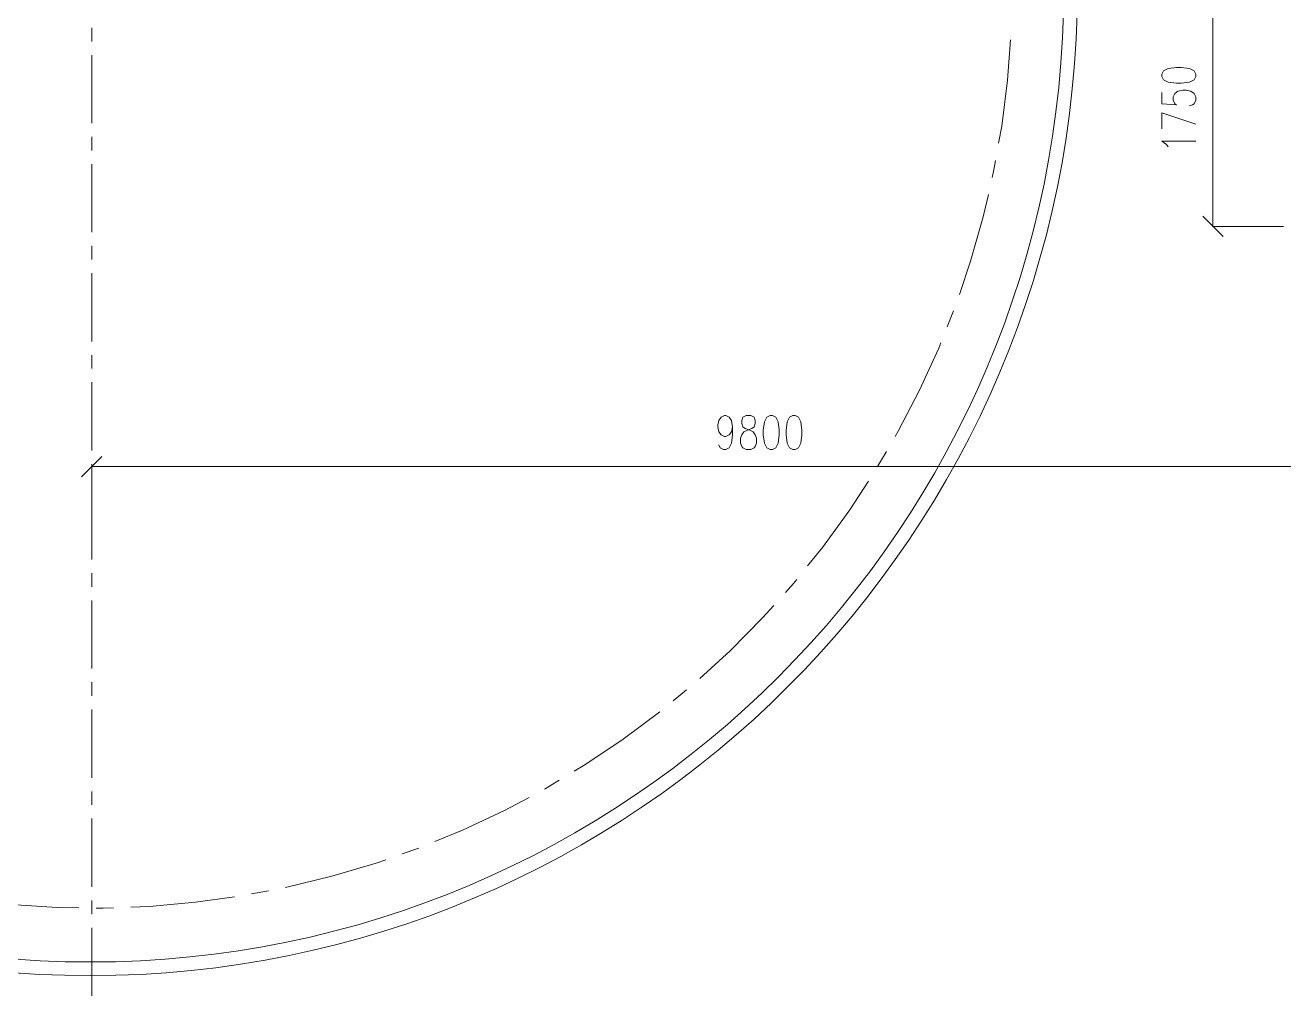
# Model space of a CAD drawing. Header units: millimetres. Extents: x 117 to 78452272, y 10 to 169749766.
# Drawn here: x 78401654 to 78410887, y 169671392 to 169678512 of the extents above; entities that cross this region are included whole.
import ezdxf

# ---------------------------------------------------------------- set-up
doc = ezdxf.new("R2010")
doc.units = ezdxf.units.MM

msp = doc.modelspace()

# ---------------------------------------------------------------- linework, layer by layer
at = {"color": 0, "lineweight": 0}
for points in [[(78410366.224, 169678786.145), (78410366.224, 169677035.759)], [(78402142.164, 169678493.121), (78402142.164, 169678393.149)], [(78408794.668, 169677645.507), (78408817.076, 169677772.197), (78408859.306, 169678108.743), (78408881.713, 169678404.352)], [(78402142.164, 169678293.176), (78402142.164, 169677792.881)], [(78409991.326, 169678019.543), (78409991.326, 169677935.945), (78410098.193, 169677927.758), (78410086.559, 169677935.945), (78410074.493, 169677960.938), (78410074.493, 169677985.932), (78410086.559, 169678010.925), (78410110.259, 169678027.731), (78410146.025, 169678035.918), (78410169.726, 169678035.918), (78410205.492, 169678027.731), (78410229.192, 169678010.925), (78410241.258, 169677985.932), (78410241.258, 169677960.938), (78410229.192, 169677935.945), (78410217.558, 169677927.758), (78410193.426, 169677919.57)], [(78409991.326, 169677752.805), (78409991.326, 169677869.584), (78410241.258, 169677785.986)], [(78402142.164, 169677692.908), (78402142.164, 169677592.935)], [(78410038.727, 169677619.221), (78410027.092, 169677636.027), (78409991.326, 169677661.02), (78410241.258, 169677661.02)], [(78408747.698, 169677395.144), (78408757.609, 169677437.805), (78408772.26, 169677520.11)], [(78402142.164, 169677492.962), (78402142.164, 169676992.667)], [(78408506.384, 169676537.618), (78408588.69, 169676780.655), (78408681.337, 169677107.291), (78408719.257, 169677271.039)], [(78410291.244, 169677110.738), (78410441.204, 169676960.779)], [(78410884.618, 169677035.759), (78410364.5, 169677035.759)], [(78402142.164, 169676892.694), (78402142.164, 169676792.721)], [(78402142.164, 169676692.748), (78402142.164, 169676192.453)], [(78408416.323, 169676299.321), (78408463.292, 169676417.823)], [(78408035.391, 169675493.936), (78408058.23, 169675533.58), (78408214.222, 169675835.222), (78408355.132, 169676143.759), (78408369.783, 169676180.818)], [(78402142.164, 169676092.48), (78402142.164, 169675992.507)], [(78402142.164, 169675892.534), (78402142.164, 169675392.239)], [(78406843.043, 169675565.468), (78406834.855, 169675529.702), (78406818.05, 169675506.002), (78406793.056, 169675493.936), (78406784.869, 169675493.936), (78406759.876, 169675506.002), (78406743.07, 169675529.702), (78406734.883, 169675565.468), (78406734.883, 169675577.103), (78406743.07, 169675612.869), (78406759.876, 169675637), (78406784.869, 169675648.635), (78406793.056, 169675648.635), (78406818.05, 169675637), (78406834.855, 169675612.869), (78406843.043, 169675565.468), (78406843.043, 169675506.002), (78406834.855, 169675446.104), (78406818.05, 169675410.769), (78406793.056, 169675398.703), (78406776.681, 169675398.703), (78406751.688, 169675410.769), (78406743.07, 169675434.469)], [(78407906.978, 169675273.737), (78407971.185, 169675384.052)], [(78402217.144, 169675348.717), (78402066.753, 169675198.757)], [(78402142.164, 169675292.266), (78402142.164, 169675192.294)], [(78402142.164, 169674866.089), (78402142.164, 169675275.461)], [(78402142.164, 169675273.737), (78411944.675, 169675273.737)], [(78407393.324, 169674545.917), (78407502.777, 169674681.656), (78407702.292, 169674956.151), (78407838.893, 169675166.439)], [(78402142.164, 169675092.321), (78402142.164, 169674592.026)], [(78402142.164, 169674492.053), (78402142.164, 169674392.08)], [(78407230.007, 169674350.712), (78407289.473, 169674417.504), (78407313.174, 169674446.806)], [(78402142.164, 169674292.107), (78402142.164, 169673791.812)], [(78406602.16, 169673718.556), (78406825.375, 169673923.242), (78407063.673, 169674164.555), (78407145.116, 169674255.91)], [(78402142.164, 169673691.839), (78402142.164, 169673591.866)], [(78406406.954, 169673554.807), (78406505.203, 169673636.251)], [(78402142.164, 169673491.893), (78402142.164, 169672991.598)], [(78405680.858, 169673038.568), (78405759.716, 169673085.538), (78406041.536, 169673274.711), (78406308.705, 169673473.795)], [(78402142.164, 169672891.625), (78402142.164, 169672791.652)], [(78405462.383, 169672907.569), (78405468.847, 169672911.016), (78405571.836, 169672973.069)], [(78404658.722, 169672523.191), (78404862.115, 169672606.789), (78405169.359, 169672751.577), (78405349.914, 169672847.671)], [(78402142.164, 169672691.679), (78402142.164, 169672191.815)], [(78404420.425, 169672433.129), (78404540.651, 169672475.359)], [(78403564.192, 169672186.644), (78403573.241, 169672187.937), (78403902.893, 169672268.518), (78404228.235, 169672365.044), (78404300.199, 169672390.468)], [(78403314.26, 169672138.812), (78403439.226, 169672162.513)], [(78401284.638, 169672090.98), (78401548.791, 169672060.816), (78401887.492, 169672039.27), (78402046.5, 169672037.547)], [(78402142.164, 169672091.411), (78402142.164, 169671991.439)], [(78402428.293, 169672042.718), (78402565.756, 169672047.889), (78402904.026, 169672077.622), (78403188.432, 169672117.266)], [(78402173.621, 169672035.823), (78402226.624, 169672035.392), (78402301.173, 169672037.978)], [(78402142.164, 169671891.466), (78402142.164, 169671391.601)]]:
    msp.add_lwpolyline(points, dxfattribs=at)
for points in [[(78409991.326, 169678135.891), (78410002.961, 169678110.898), (78410038.727, 169678094.523), (78410098.193, 169678085.904), (78410133.96, 169678085.904), (78410193.426, 169678094.523), (78410229.192, 169678110.898), (78410241.258, 169678135.891), (78410241.258, 169678152.697), (78410229.192, 169678177.69), (78410193.426, 169678194.496), (78410133.96, 169678202.683), (78410098.193, 169678202.683), (78410038.727, 169678194.496), (78410002.961, 169678177.69), (78409991.326, 169678152.697)], [(78406943.447, 169675648.635), (78406918.453, 169675637), (78406909.835, 169675612.869), (78406909.835, 169675589.169), (78406918.453, 169675565.468), (78406934.828, 169675553.402), (78406968.44, 169675541.768), (78406993.433, 169675529.702), (78407009.808, 169675506.002), (78407018.426, 169675481.87), (78407018.426, 169675446.104), (78407009.808, 169675422.404), (78407001.62, 169675410.769), (78406976.627, 169675398.703), (78406943.447, 169675398.703), (78406918.453, 169675410.769), (78406909.835, 169675422.404), (78406901.648, 169675446.104), (78406901.648, 169675481.87), (78406909.835, 169675506.002), (78406926.641, 169675529.702), (78406951.634, 169675541.768), (78406984.815, 169675553.402), (78407001.62, 169675565.468), (78407009.808, 169675589.169), (78407009.808, 169675612.869), (78407001.62, 169675637), (78406976.627, 169675648.635)], [(78407118.399, 169675648.635), (78407093.406, 169675637), (78407076.6, 169675601.234), (78407068.413, 169675541.768), (78407068.413, 169675506.002), (78407076.6, 169675446.104), (78407093.406, 169675410.769), (78407118.399, 169675398.703), (78407134.774, 169675398.703), (78407160.198, 169675410.769), (78407176.573, 169675446.104), (78407185.191, 169675506.002), (78407185.191, 169675541.768), (78407176.573, 169675601.234), (78407160.198, 169675637), (78407134.774, 169675648.635)], [(78407285.164, 169675648.635), (78407260.171, 169675637), (78407243.365, 169675601.234), (78407235.178, 169675541.768), (78407235.178, 169675506.002), (78407243.365, 169675446.104), (78407260.171, 169675410.769), (78407285.164, 169675398.703), (78407301.539, 169675398.703), (78407326.532, 169675410.769), (78407343.338, 169675446.104), (78407351.525, 169675506.002), (78407351.525, 169675541.768), (78407343.338, 169675601.234), (78407326.532, 169675637), (78407301.539, 169675648.635)]]:
    msp.add_lwpolyline(points, close=True, dxfattribs=at)
for major_axis, ratio in [((0, 7246.308), 0.999286), ((0, 7146.336), 0.999276)]:
    msp.add_ellipse((78402131.391, 169678786.145), major_axis=major_axis, ratio=ratio, start_param=0, end_param=6.283185, dxfattribs=at)

doc.saveas('drawing.dxf')
